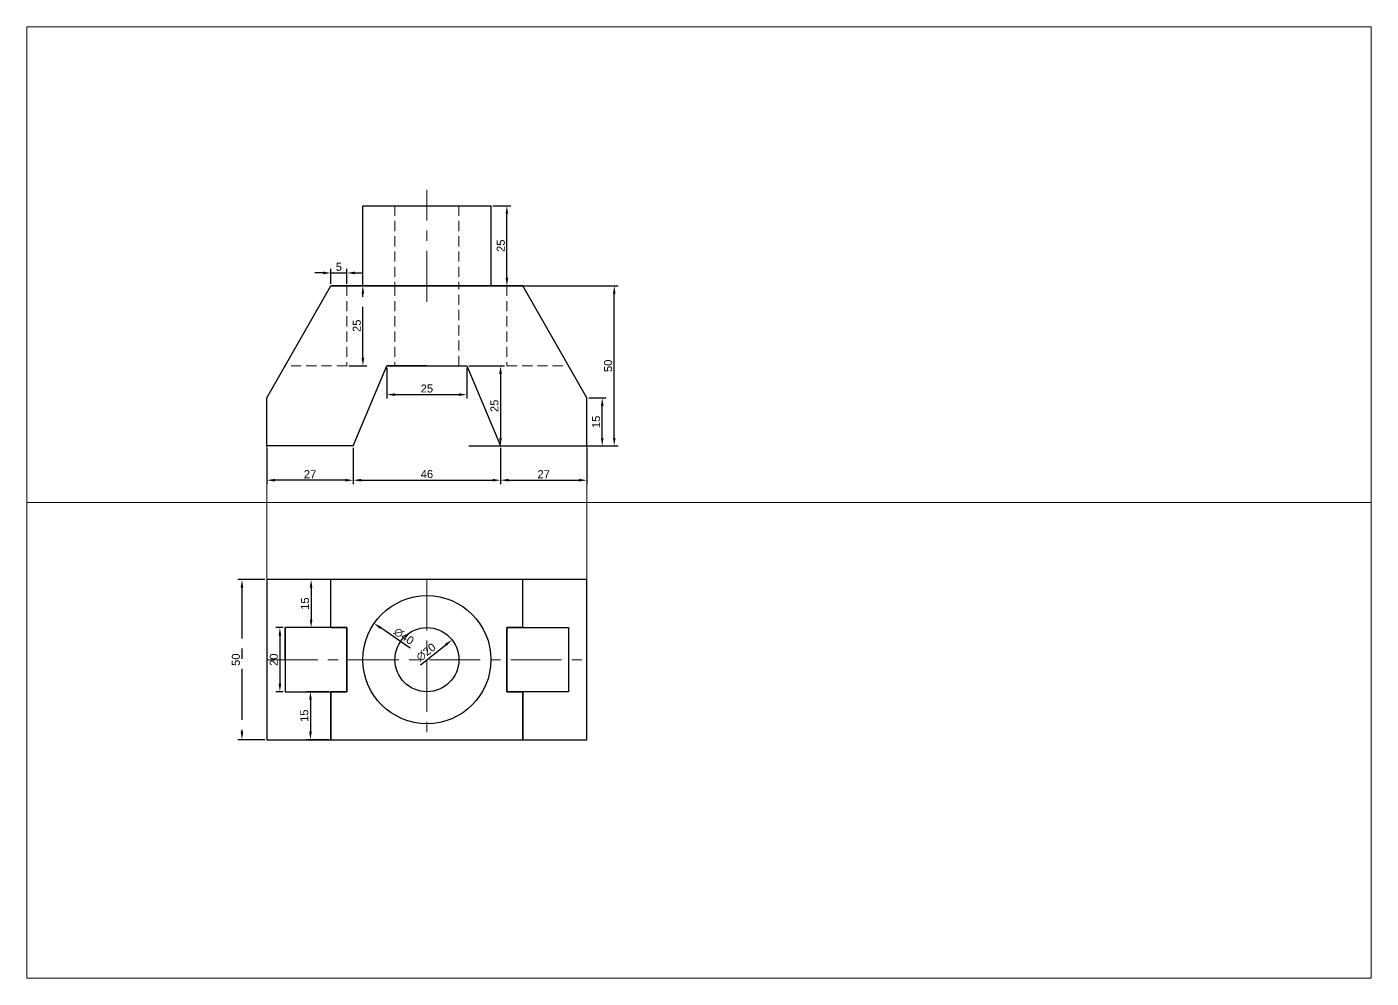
# Model space of a CAD drawing. Header units: millimetres. Extents: x 1768 to 3066, y 2054 to 2353.
# Drawn here: x 2645.9 to 3065.9, y 2056.2 to 2353.2 of the extents above; entities that cross this region are included whole.
import ezdxf

# ---------------------------------------------------------------- set-up
doc = ezdxf.new("R2010")
doc.units = ezdxf.units.MM
doc.header["$LTSCALE"] = 0.5
doc.linetypes.add('CENTER', pattern=[50.8, 31.75, -6.35, 6.35, -6.35])
doc.linetypes.add('HIDDEN', pattern=[9.525, 6.35, -3.175])
doc.styles.get("Standard").update_dxf_attribs({"font": 'arial.ttf'})
doc.dimstyles.new('ISO-25', dxfattribs={"dimtxt": 2.5, "dimasz": 2.5, "dimexe": 1.25, "dimexo": 0.625, "dimtad": 1, "dimtxsty": 'Standard', "dimcen": 2.5, "dimadec": 0, "dimazin": 0, "dimtfac": 1, "dimtmove": 0, "dimatfit": 3, "dimfxl": 1, "dimarcsym": 0})

# ---------------------------------------------------------------- blocks, each defined once
blk = doc.blocks.new('*D25')
at = {"color": 0, "linetype": 'Continuous', "lineweight": -2, "transparency": 16777216}
for p, q in [((2747.85, 2221.78), (2747.85, 2210.45)), ((2793.85, 2221.78), (2793.85, 2210.45)), ((2750.35, 2211.7), (2791.35, 2211.7))]:
    blk.add_line(p, q, dxfattribs=at)
at = {"color": 0, "linetype": 'Continuous', "lineweight": 9, "transparency": 16777216}
for points in [[(2750.35, 2212.12), (2750.35, 2211.28), (2747.85, 2211.7)], [(2791.35, 2212.12), (2791.35, 2211.28), (2793.85, 2211.7)]]:
    blk.add_solid(points, dxfattribs=at)
at = {"layer": 'Defpoints', "color": 0, "linetype": 'Continuous', "lineweight": 9, "transparency": 16777216}
for p in [(2747.85, 2222.41), (2793.85, 2222.41), (2793.85, 2211.7)]:
    blk.add_point(p, dxfattribs=at)
at = {"color": 0, "linetype": 'Continuous', "lineweight": 9, "transparency": 16777216, "insert": (2770.85, 2213.6), "char_height": 2.5, "attachment_point": 5}
blk.add_mtext('46', dxfattribs=at)
blk = doc.blocks.new('*D27')
at = {"color": 0, "linetype": 'Continuous', "lineweight": -2, "transparency": 16777216}
for p, q in [((2758.35, 2246.78), (2758.35, 2237.17)), ((2783.35, 2246.78), (2783.35, 2237.17)), ((2760.85, 2238.42), (2780.85, 2238.42))]:
    blk.add_line(p, q, dxfattribs=at)
at = {"color": 0, "linetype": 'Continuous', "lineweight": 9, "transparency": 16777216}
for points in [[(2760.85, 2238.84), (2760.85, 2238), (2758.35, 2238.42)], [(2780.85, 2238.84), (2780.85, 2238), (2783.35, 2238.42)]]:
    blk.add_solid(points, dxfattribs=at)
at = {"layer": 'Defpoints', "color": 0, "linetype": 'Continuous', "lineweight": 9, "transparency": 16777216}
for p in [(2758.35, 2247.41), (2783.35, 2247.41), (2783.35, 2238.42)]:
    blk.add_point(p, dxfattribs=at)
at = {"color": 0, "linetype": 'Continuous', "lineweight": 9, "transparency": 16777216, "insert": (2770.85, 2240.32), "char_height": 2.5, "attachment_point": 5}
blk.add_mtext('25', dxfattribs=at)
blk = doc.blocks.new('*D31')
at = {"color": 0, "linetype": 'Continuous', "lineweight": -2, "transparency": 16777216}
for p, q in [((2791.48, 2297.41), (2797.1, 2297.41)), ((2795.85, 2274.91), (2795.85, 2294.91)), ((2791.48, 2272.41), (2797.1, 2272.41))]:
    blk.add_line(p, q, dxfattribs=at)
at = {"color": 0, "linetype": 'Continuous', "lineweight": 9, "transparency": 16777216}
for points in [[(2795.44, 2294.91), (2796.27, 2294.91), (2795.85, 2297.41)], [(2795.44, 2274.91), (2796.27, 2274.91), (2795.85, 2272.41)]]:
    blk.add_solid(points, dxfattribs=at)
at = {"layer": 'Defpoints', "color": 0, "linetype": 'Continuous', "lineweight": 9, "transparency": 16777216}
for p in [(2790.85, 2297.41), (2795.85, 2297.41), (2790.85, 2272.41)]:
    blk.add_point(p, dxfattribs=at)
at = {"color": 0, "linetype": 'Continuous', "lineweight": 9, "transparency": 16777216, "insert": (2793.95, 2284.91), "char_height": 2.5, "attachment_point": 5, "rotation": 90}
blk.add_mtext('25', dxfattribs=at)
blk = doc.blocks.new('*D32')
at = {"color": 0, "linetype": 'Continuous', "lineweight": -2, "transparency": 16777216}
for p, q in [((2738.35, 2276.41), (2735.85, 2276.41)), ((2740.85, 2273.03), (2740.85, 2277.66)), ((2740.85, 2276.41), (2745.85, 2276.41)), ((2745.85, 2273.03), (2745.85, 2277.66)), ((2748.35, 2276.41), (2750.85, 2276.41))]:
    blk.add_line(p, q, dxfattribs=at)
at = {"color": 0, "linetype": 'Continuous', "lineweight": 9, "transparency": 16777216}
for points in [[(2738.35, 2276.83), (2738.35, 2276), (2740.85, 2276.41)], [(2748.35, 2276.83), (2748.35, 2276), (2745.85, 2276.41)]]:
    blk.add_solid(points, dxfattribs=at)
at = {"layer": 'Defpoints', "color": 0, "linetype": 'Continuous', "lineweight": 9, "transparency": 16777216}
for p in [(2745.85, 2276.41), (2740.85, 2272.41), (2745.85, 2272.41)]:
    blk.add_point(p, dxfattribs=at)
at = {"color": 0, "linetype": 'Continuous', "lineweight": 9, "transparency": 16777216, "insert": (2743.35, 2278.31), "char_height": 2.5, "attachment_point": 5}
blk.add_mtext('5', dxfattribs=at)
blk = doc.blocks.new('*D33')
at = {"color": 0, "linetype": 'Continuous', "lineweight": -2, "transparency": 16777216}
for p, q in [((2793.85, 2221.78), (2793.85, 2210.45)), ((2820.85, 2221.78), (2820.85, 2210.45)), ((2796.35, 2211.7), (2818.35, 2211.7))]:
    blk.add_line(p, q, dxfattribs=at)
at = {"color": 0, "linetype": 'Continuous', "lineweight": 9, "transparency": 16777216}
for points in [[(2796.35, 2212.12), (2796.35, 2211.28), (2793.85, 2211.7)], [(2818.35, 2212.12), (2818.35, 2211.28), (2820.85, 2211.7)]]:
    blk.add_solid(points, dxfattribs=at)
at = {"layer": 'Defpoints', "color": 0, "linetype": 'Continuous', "lineweight": 9, "transparency": 16777216}
for p in [(2793.85, 2222.41), (2820.85, 2222.41), (2820.85, 2211.7)]:
    blk.add_point(p, dxfattribs=at)
at = {"color": 0, "linetype": 'Continuous', "lineweight": 9, "transparency": 16777216, "insert": (2807.35, 2213.58), "char_height": 2.5, "attachment_point": 5}
blk.add_mtext('27', dxfattribs=at)
blk = doc.blocks.new('*D34')
at = {"color": 0, "linetype": 'Continuous', "lineweight": -2, "transparency": 16777216}
for p, q in [((2720.85, 2221.78), (2720.85, 2210.45)), ((2747.85, 2221.78), (2747.85, 2210.45)), ((2745.35, 2211.7), (2723.35, 2211.7))]:
    blk.add_line(p, q, dxfattribs=at)
at = {"color": 0, "linetype": 'Continuous', "lineweight": 9, "transparency": 16777216}
for points in [[(2723.35, 2212.12), (2723.35, 2211.28), (2720.85, 2211.7)], [(2745.35, 2212.12), (2745.35, 2211.28), (2747.85, 2211.7)]]:
    blk.add_solid(points, dxfattribs=at)
at = {"layer": 'Defpoints', "color": 0, "linetype": 'Continuous', "lineweight": 9, "transparency": 16777216}
for p in [(2720.85, 2222.41), (2747.85, 2222.41), (2720.85, 2211.7)]:
    blk.add_point(p, dxfattribs=at)
at = {"color": 0, "linetype": 'Continuous', "lineweight": 9, "transparency": 16777216, "insert": (2734.35, 2213.58), "char_height": 2.5, "attachment_point": 5}
blk.add_mtext('27', dxfattribs=at)
blk = doc.blocks.new('*D35')
at = {"color": 0, "linetype": 'Continuous', "lineweight": -2, "transparency": 16777216}
for p, q in [((2821.48, 2237.41), (2826.88, 2237.41)), ((2825.63, 2224.91), (2825.63, 2234.91)), ((2821.48, 2222.41), (2826.88, 2222.41))]:
    blk.add_line(p, q, dxfattribs=at)
at = {"color": 0, "linetype": 'Continuous', "lineweight": 9, "transparency": 16777216}
for points in [[(2825.22, 2234.91), (2826.05, 2234.91), (2825.63, 2237.41)], [(2825.22, 2224.91), (2826.05, 2224.91), (2825.63, 2222.41)]]:
    blk.add_solid(points, dxfattribs=at)
at = {"layer": 'Defpoints', "color": 0, "linetype": 'Continuous', "lineweight": 9, "transparency": 16777216}
for p in [(2820.85, 2237.41), (2825.63, 2237.41), (2820.85, 2222.41)]:
    blk.add_point(p, dxfattribs=at)
at = {"color": 0, "linetype": 'Continuous', "lineweight": 9, "transparency": 16777216, "insert": (2823.73, 2229.91), "char_height": 2.5, "attachment_point": 5, "rotation": 90}
blk.add_mtext('15', dxfattribs=at)
blk = doc.blocks.new('*D36')
at = {"color": 0, "linetype": 'Continuous', "lineweight": -2, "transparency": 16777216}
for p, q in [((2794.92, 2272.41), (2830.63, 2272.41)), ((2829.38, 2224.91), (2829.38, 2269.91)), ((2794.48, 2222.41), (2830.63, 2222.41))]:
    blk.add_line(p, q, dxfattribs=at)
at = {"color": 0, "linetype": 'Continuous', "lineweight": 9, "transparency": 16777216}
for points in [[(2828.97, 2269.91), (2829.8, 2269.91), (2829.38, 2272.41)], [(2828.97, 2224.91), (2829.8, 2224.91), (2829.38, 2222.41)]]:
    blk.add_solid(points, dxfattribs=at)
at = {"layer": 'Defpoints', "color": 0, "linetype": 'Continuous', "lineweight": 9, "transparency": 16777216}
for p in [(2794.29, 2272.41), (2829.38, 2272.41), (2793.85, 2222.41)]:
    blk.add_point(p, dxfattribs=at)
at = {"color": 0, "linetype": 'Continuous', "lineweight": 9, "transparency": 16777216, "insert": (2827.48, 2247.41), "char_height": 2.5, "attachment_point": 5, "rotation": 90}
blk.add_mtext('50', dxfattribs=at)
blk = doc.blocks.new('*D37')
at = {"color": 0, "linetype": 'Continuous', "lineweight": -2, "transparency": 16777216}
for p, q in [((2783.98, 2247.41), (2795.1, 2247.41)), ((2793.85, 2244.91), (2793.85, 2224.91)), ((2783.98, 2222.41), (2795.1, 2222.41))]:
    blk.add_line(p, q, dxfattribs=at)
at = {"color": 0, "linetype": 'Continuous', "lineweight": 9, "transparency": 16777216}
for points in [[(2793.44, 2244.91), (2794.27, 2244.91), (2793.85, 2247.41)], [(2793.44, 2224.91), (2794.27, 2224.91), (2793.85, 2222.41)]]:
    blk.add_solid(points, dxfattribs=at)
at = {"layer": 'Defpoints', "color": 0, "linetype": 'Continuous', "lineweight": 9, "transparency": 16777216}
for p in [(2783.35, 2247.41), (2783.35, 2222.41), (2793.85, 2222.41)]:
    blk.add_point(p, dxfattribs=at)
at = {"color": 0, "linetype": 'Continuous', "lineweight": 9, "transparency": 16777216, "insert": (2791.95, 2234.91), "char_height": 2.5, "attachment_point": 5, "rotation": 90}
blk.add_mtext('25', dxfattribs=at)
blk = doc.blocks.new('*D38')
at = {"color": 0, "linetype": 'CENTER', "lineweight": -2, "transparency": 16777216}
blk.add_line((2768.86, 2154.09), (2776.74, 2160.31), dxfattribs=at)
at = {"color": 0, "linetype": 'CENTER', "lineweight": 9, "transparency": 16777216}
blk.add_solid([(2776.49, 2160.64), (2777, 2159.98), (2778.71, 2161.86)], dxfattribs=at)
at = {"layer": 'Defpoints', "color": 0, "linetype": 'CENTER', "lineweight": 9, "transparency": 16777216}
for p in [(2778.71, 2161.86), (2763, 2149.47)]:
    blk.add_point(p, dxfattribs=at)
at = {"color": 0, "linetype": 'CENTER', "lineweight": 9, "transparency": 16777216, "insert": (2770.6, 2157.97), "char_height": 2.5, "attachment_point": 5, "rotation": 38.2636}
blk.add_mtext('∅20', dxfattribs=at)
blk = doc.blocks.new('*D39')
at = {"color": 0, "linetype": 'CENTER', "lineweight": -2, "transparency": 16777216}
blk.add_line((2765.64, 2159.25), (2756.44, 2165.58), dxfattribs=at)
at = {"color": 0, "linetype": 'CENTER', "lineweight": 9, "transparency": 16777216}
blk.add_solid([(2756.67, 2165.92), (2756.2, 2165.24), (2754.38, 2167)], dxfattribs=at)
at = {"layer": 'Defpoints', "color": 0, "linetype": 'CENTER', "lineweight": 9, "transparency": 16777216}
for p in [(2754.38, 2167), (2787.33, 2144.33)]:
    blk.add_point(p, dxfattribs=at)
at = {"color": 0, "linetype": 'CENTER', "lineweight": 9, "transparency": 16777216, "insert": (2763.65, 2163.01), "char_height": 2.5, "attachment_point": 5, "rotation": 325.4814}
blk.add_mtext('∅40', dxfattribs=at)
blk = doc.blocks.new('*D40')
at = {"color": 0, "linetype": 'CENTER', "lineweight": -2, "transparency": 16777216}
for p, q in [((2746.48, 2272.41), (2752.1, 2272.41)), ((2750.85, 2249.91), (2750.85, 2269.91)), ((2746.48, 2247.41), (2752.1, 2247.41))]:
    blk.add_line(p, q, dxfattribs=at)
at = {"color": 0, "linetype": 'CENTER', "lineweight": 9, "transparency": 16777216}
for points in [[(2750.44, 2269.91), (2751.27, 2269.91), (2750.85, 2272.41)], [(2750.44, 2249.91), (2751.27, 2249.91), (2750.85, 2247.41)]]:
    blk.add_solid(points, dxfattribs=at)
at = {"layer": 'Defpoints', "color": 0, "linetype": 'CENTER', "lineweight": 9, "transparency": 16777216}
for p in [(2745.85, 2272.41), (2750.85, 2272.41), (2745.85, 2247.41)]:
    blk.add_point(p, dxfattribs=at)
at = {"color": 0, "linetype": 'CENTER', "lineweight": 9, "transparency": 16777216, "insert": (2748.95, 2259.91), "char_height": 2.5, "attachment_point": 5, "rotation": 90}
blk.add_mtext('25', dxfattribs=at)
blk = doc.blocks.new('*D41')
at = {"color": 0, "linetype": 'CENTER', "lineweight": -2, "transparency": 16777216}
for p, q in [((2725.94, 2165.66), (2723.67, 2165.66)), ((2724.92, 2163.16), (2724.92, 2148.16)), ((2725.94, 2145.66), (2723.67, 2145.66))]:
    blk.add_line(p, q, dxfattribs=at)
at = {"color": 0, "linetype": 'CENTER', "lineweight": 9, "transparency": 16777216}
for points in [[(2724.5, 2163.16), (2725.33, 2163.16), (2724.92, 2165.66)], [(2724.5, 2148.16), (2725.33, 2148.16), (2724.92, 2145.66)]]:
    blk.add_solid(points, dxfattribs=at)
at = {"layer": 'Defpoints', "color": 0, "linetype": 'CENTER', "lineweight": 9, "transparency": 16777216}
for p in [(2726.57, 2165.66), (2724.92, 2145.66), (2726.57, 2145.66)]:
    blk.add_point(p, dxfattribs=at)
at = {"color": 0, "linetype": 'CENTER', "lineweight": 9, "transparency": 16777216, "insert": (2723.01, 2155.66), "char_height": 2.5, "attachment_point": 5, "rotation": 90}
blk.add_mtext('20', dxfattribs=at)
blk = doc.blocks.new('*D42')
at = {"color": 0, "linetype": 'CENTER', "lineweight": -2, "transparency": 16777216}
for p, q in [((2720.23, 2180.66), (2711.81, 2180.66)), ((2713.06, 2178.16), (2713.06, 2133.16)), ((2720.23, 2130.66), (2711.81, 2130.66))]:
    blk.add_line(p, q, dxfattribs=at)
at = {"color": 0, "linetype": 'CENTER', "lineweight": 9, "transparency": 16777216}
for points in [[(2712.65, 2178.16), (2713.48, 2178.16), (2713.06, 2180.66)], [(2712.65, 2133.16), (2713.48, 2133.16), (2713.06, 2130.66)]]:
    blk.add_solid(points, dxfattribs=at)
at = {"layer": 'Defpoints', "color": 0, "linetype": 'CENTER', "lineweight": 9, "transparency": 16777216}
for p in [(2720.85, 2180.66), (2713.06, 2130.66), (2720.85, 2130.66)]:
    blk.add_point(p, dxfattribs=at)
at = {"color": 0, "linetype": 'CENTER', "lineweight": 9, "transparency": 16777216, "insert": (2711.16, 2155.66), "char_height": 2.5, "attachment_point": 5, "rotation": 90}
blk.add_mtext('50', dxfattribs=at)
blk = doc.blocks.new('*D43')
at = {"color": 0, "linetype": 'CENTER', "lineweight": -2, "transparency": 16777216}
for p, q in [((2740.23, 2180.66), (2733.42, 2180.66)), ((2734.67, 2178.16), (2734.67, 2168.16)), ((2740.23, 2165.66), (2733.42, 2165.66))]:
    blk.add_line(p, q, dxfattribs=at)
at = {"color": 0, "linetype": 'CENTER', "lineweight": 9, "transparency": 16777216}
for points in [[(2734.26, 2178.16), (2735.09, 2178.16), (2734.67, 2180.66)], [(2734.26, 2168.16), (2735.09, 2168.16), (2734.67, 2165.66)]]:
    blk.add_solid(points, dxfattribs=at)
at = {"layer": 'Defpoints', "color": 0, "linetype": 'CENTER', "lineweight": 9, "transparency": 16777216}
for p in [(2740.85, 2180.66), (2734.67, 2165.66), (2740.85, 2165.66)]:
    blk.add_point(p, dxfattribs=at)
at = {"color": 0, "linetype": 'CENTER', "lineweight": 9, "transparency": 16777216, "insert": (2732.77, 2173.16), "char_height": 2.5, "attachment_point": 5, "rotation": 90}
blk.add_mtext('15', dxfattribs=at)
blk = doc.blocks.new('*D44')
at = {"color": 0, "linetype": 'CENTER', "lineweight": -2, "transparency": 16777216}
for p, q in [((2740.23, 2145.66), (2733.22, 2145.66)), ((2734.47, 2143.16), (2734.47, 2133.16)), ((2740.23, 2130.66), (2733.22, 2130.66))]:
    blk.add_line(p, q, dxfattribs=at)
at = {"color": 0, "linetype": 'CENTER', "lineweight": 9, "transparency": 16777216}
for points in [[(2734.05, 2143.16), (2734.88, 2143.16), (2734.47, 2145.66)], [(2734.05, 2133.16), (2734.88, 2133.16), (2734.47, 2130.66)]]:
    blk.add_solid(points, dxfattribs=at)
at = {"layer": 'Defpoints', "color": 0, "linetype": 'CENTER', "lineweight": 9, "transparency": 16777216}
for p in [(2740.85, 2145.66), (2734.47, 2130.66), (2740.85, 2130.66)]:
    blk.add_point(p, dxfattribs=at)
at = {"color": 0, "linetype": 'CENTER', "lineweight": 9, "transparency": 16777216, "insert": (2732.56, 2138.16), "char_height": 2.5, "attachment_point": 5, "rotation": 90}
blk.add_mtext('15', dxfattribs=at)

msp = doc.modelspace()

# ---------------------------------------------------------------- linework, layer by layer
at = {"linetype": 'CENTER', "lineweight": 9}
for p, q in [((2770.855, 2267.406), (2770.855, 2302.406)), ((2770.855, 2180.664), (2770.855, 2130.664)), ((2720.855, 2155.664), (2820.855, 2155.664))]:
    msp.add_line(p, q, dxfattribs=at)
at = {"linetype": 'Continuous', "lineweight": 30}
for p, q in [((2750.855, 2272.406), (2750.855, 2297.406)), ((2750.855, 2297.406), (2770.855, 2297.406)), ((2770.855, 2297.406), (2790.855, 2297.406)), ((2790.855, 2297.406), (2790.855, 2272.406)), ((2720.855, 2237.406), (2740.855, 2272.406)), ((2740.855, 2272.406), (2800.855, 2272.406)), ((2800.855, 2272.406), (2740.855, 2272.406)), ((2770.855, 2272.406), (2750.855, 2272.406)), ((2790.855, 2272.406), (2770.855, 2272.406)), ((2820.855, 2237.406), (2800.855, 2272.406)), ((2747.855, 2222.406), (2758.355, 2247.406)), ((2770.855, 2247.406), (2758.355, 2247.406)), ((2758.355, 2247.406), (2783.355, 2247.406)), ((2758.355, 2247.406), (2783.355, 2247.406)), ((2783.355, 2247.406), (2793.855, 2222.406)), ((2720.855, 2222.406), (2720.855, 2237.406)), ((2820.855, 2222.406), (2820.855, 2237.406)), ((2747.855, 2222.406), (2720.855, 2222.406)), ((2793.855, 2222.406), (2820.855, 2222.406)), ((2820.855, 2180.664), (2720.855, 2180.664)), ((2720.855, 2180.664), (2720.855, 2130.664)), ((2740.855, 2165.664), (2740.855, 2180.664)), ((2800.855, 2165.664), (2800.855, 2180.664)), ((2820.855, 2130.664), (2820.855, 2180.664)), ((2726.569, 2155.664), (2726.569, 2165.664)), ((2726.569, 2165.664), (2726.569, 2145.664)), ((2740.855, 2165.664), (2726.569, 2165.664)), ((2745.855, 2165.664), (2740.855, 2165.664)), ((2740.855, 2165.664), (2745.855, 2165.664)), ((2745.855, 2165.664), (2740.855, 2165.664)), ((2745.855, 2165.664), (2745.855, 2145.664)), ((2745.855, 2165.664), (2745.855, 2145.664)), ((2745.855, 2145.664), (2745.855, 2165.664)), ((2795.855, 2165.664), (2795.855, 2145.664)), ((2795.855, 2165.664), (2800.855, 2165.664)), ((2800.855, 2165.664), (2795.855, 2165.664)), ((2795.855, 2165.664), (2795.855, 2145.664)), ((2795.855, 2145.664), (2795.855, 2165.664)), ((2795.855, 2165.664), (2800.855, 2165.664)), ((2800.855, 2165.664), (2815.14, 2165.664)), ((2815.14, 2165.664), (2815.14, 2145.664)), ((2726.569, 2145.664), (2740.855, 2145.664)), ((2745.855, 2145.664), (2740.855, 2145.664)), ((2740.855, 2145.664), (2740.855, 2130.664)), ((2740.855, 2130.664), (2740.855, 2145.664)), ((2740.855, 2145.664), (2745.855, 2145.664)), ((2795.855, 2145.664), (2800.855, 2145.664)), ((2800.855, 2145.664), (2795.855, 2145.664)), ((2800.855, 2145.664), (2800.855, 2130.664)), ((2800.855, 2130.664), (2800.855, 2145.664)), ((2815.14, 2145.664), (2800.855, 2145.664)), ((2720.855, 2130.664), (2820.855, 2130.664))]:
    msp.add_line(p, q, dxfattribs=at)
at = {"linetype": 'HIDDEN', "lineweight": 9}
for p, q in [((2760.855, 2297.406), (2760.855, 2272.406)), ((2780.855, 2297.406), (2780.855, 2272.406)), ((2745.855, 2272.406), (2745.855, 2247.406)), ((2760.855, 2272.406), (2760.855, 2247.406)), ((2780.855, 2247.406), (2780.855, 2272.406)), ((2795.855, 2272.406), (2795.855, 2247.406)), ((2745.855, 2247.406), (2726.569, 2247.406)), ((2795.855, 2247.406), (2815.14, 2247.406))]:
    msp.add_line(p, q, dxfattribs=at)
at = {"linetype": 'Continuous', "lineweight": 9}
for p, q in [((2720.855, 2222.406), (2720.855, 2130.664)), ((2820.855, 2180.664), (2820.855, 2222.406)), ((2855.866, 2204.739), (2645.866, 2204.739)), ((2645.866, 2204.739), (3065.866, 2204.739))]:
    msp.add_line(p, q, dxfattribs=at)
msp.add_lwpolyline([(2645.866, 2353.239), (3065.866, 2353.239), (3065.866, 2056.239), (2645.866, 2056.239)], close=True, dxfattribs=at)
at = {"linetype": 'Continuous', "lineweight": 30}
for radius in [20, 10]:
    msp.add_circle((2770.855, 2155.664), radius, dxfattribs=at)

# ---------------------------------------------------------------- dimensions: what is measured, and where the dimension line sits
at = {"linetype": 'Continuous', "lineweight": 9}
for base, p1, p2, picture, middle in [((2795.855, 2297.406), (2790.855, 2272.406), (2790.855, 2297.406), '*D31', (2793.953, 2284.906)), ((2829.384, 2272.406), (2793.855, 2222.406), (2794.292, 2272.406), '*D36', (2827.482, 2247.406)), ((2793.855, 2222.406), (2783.355, 2247.406), (2783.355, 2222.406), '*D37', (2791.953, 2234.906)), ((2825.634, 2237.406), (2820.855, 2222.406), (2820.855, 2237.406), '*D35', (2823.732, 2229.906))]:
    dim = msp.add_linear_dim(base=base, p1=p1, p2=p2, angle=90, dimstyle='ISO-25', dxfattribs=at)
    dim.commit()
    dim.dimension.update_dxf_attribs({"geometry": picture, "text_midpoint": middle})
for base, p1, p2, picture, middle in [((2745.855, 2276.414), (2740.855, 2272.406), (2745.855, 2272.406), '*D32', (2743.355, 2278.311)), ((2783.355, 2238.419), (2758.355, 2247.406), (2783.355, 2247.406), '*D27', (2770.855, 2240.321)), ((2720.855, 2211.699), (2747.855, 2222.406), (2720.855, 2222.406), '*D34', (2734.355, 2213.579)), ((2793.855, 2211.699), (2747.855, 2222.406), (2793.855, 2222.406), '*D25', (2770.855, 2213.6)), ((2820.855, 2211.699), (2793.855, 2222.406), (2820.855, 2222.406), '*D33', (2807.355, 2213.579))]:
    dim = msp.add_linear_dim(base=base, p1=p1, p2=p2, dimstyle='ISO-25', dxfattribs=at)
    dim.commit()
    dim.dimension.update_dxf_attribs({"geometry": picture, "text_midpoint": middle})
at = {"linetype": 'CENTER', "lineweight": 9}
for base, p1, p2, picture, middle in [((2750.855, 2272.406), (2745.855, 2247.406), (2745.855, 2272.406), '*D40', (2748.953, 2259.906)), ((2713.065, 2130.664), (2720.855, 2180.664), (2720.855, 2130.664), '*D42', (2711.163, 2155.664)), ((2734.674, 2165.664), (2740.855, 2180.664), (2740.855, 2165.664), '*D43', (2732.773, 2173.164)), ((2724.915, 2145.664), (2726.569, 2165.664), (2726.569, 2145.664), '*D41', (2723.014, 2155.664)), ((2734.466, 2130.664), (2740.855, 2145.664), (2740.855, 2130.664), '*D44', (2732.565, 2138.164))]:
    dim = msp.add_linear_dim(base=base, p1=p1, p2=p2, angle=90, dimstyle='ISO-25', dxfattribs=at)
    dim.commit()
    dim.dimension.update_dxf_attribs({"geometry": picture, "text_midpoint": middle})
for p1, p2, picture, middle in [((2787.333, 2144.33), (2754.376, 2166.997), '*D39', (2762.528, 2161.39)), ((2763.003, 2149.471), (2778.706, 2161.856), '*D38', (2771.819, 2156.424))]:
    dim = msp.add_diameter_dim_2p(p1=p1, p2=p2, dimstyle='ISO-25', dxfattribs=at)
    dim.commit()
    dim.dimension.update_dxf_attribs({"geometry": picture, "text_midpoint": middle, "dimtype": 163})

doc.saveas('drawing.dxf')
